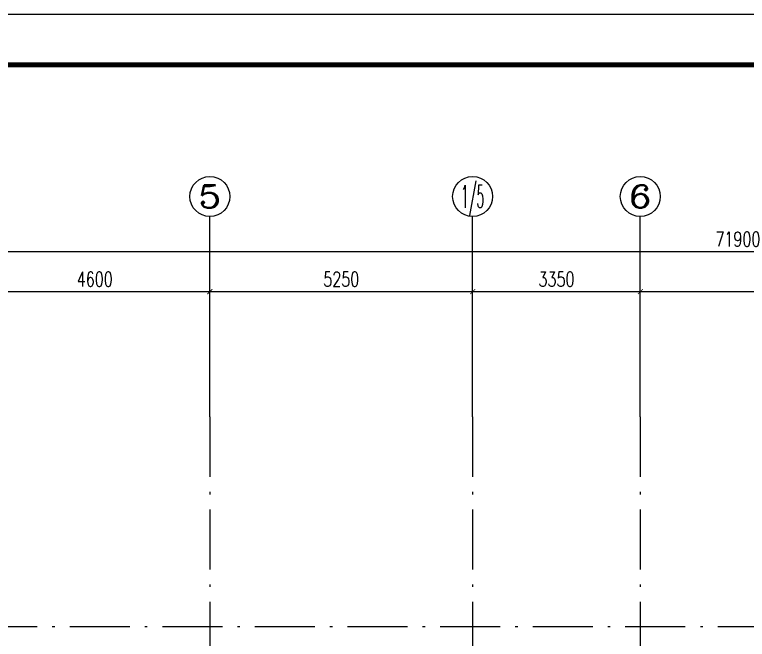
# Model space of a CAD drawing. Extents: x 169490 to 7584583, y -2399407 to 1374371.
# Drawn here: x 345149 to 359789, y 842712 to 855191 of the extents above; entities that cross this region are included whole.
import ezdxf
from ezdxf.enums import TextEntityAlignment as Align

# ---------------------------------------------------------------- set-up
doc = ezdxf.new("R2010")
doc.units = 0
doc.header["$LTSCALE"] = 100
doc.linetypes.add('D3轴线点划线', pattern=[18.5, 12, -3, 0.5, -3])
doc.layers.get('0').update_dxf_attribs({"linetype": 'CONTINUOUS'})
doc.layers.get('DEFPOINTS').update_dxf_attribs({"linetype": 'CONTINUOUS'})
for name, color, linetype in [('AXIS', 3, 'CONTINUOUS'), ('AXIS_TEXT', 4, 'CONTINUOUS'), ('C-AXIS(轴号)', 3, 'CONTINUOUS'), ('C-AXIS-T(字)', 7, 'CONTINUOUS'), ('C-DOTE', 8, 'D3轴线点划线'), ('图框', 140, 'CONTINUOUS')]:
    doc.layers.add(name, color=color, linetype=linetype)
doc.styles.add('_TCH_AXIS', font='COMPLEX', dxfattribs={"bigfont": 'GBCBIG'})
doc.styles.add('_TCH_DIM_T3', font='SIMPLEX.shx', dxfattribs={"width": 0.705882, "bigfont": 'GBCBIG.shx'})
doc.styles.add('COMPLEX', font='COMPLEX')
doc.dimstyles.new('_TCH_ARCH&&100', dxfattribs={"dimtxt": 297.5, "dimasz": 100, "dimexe": 250, "dimexo": 300, "dimgap": 100, "dimtad": 1, "dimdec": 0, "dimzin": 0, "dimdsep": 46, "dimtxsty": '_TCH_DIM_T3', "dimblk": 'ARCHTICK', "dimcen": 0.09, "dimclrt": 7, "dimazin": 2, "dimtfac": 1, "dimtdec": 0, "dimtix": 1, "dimtmove": 2, "dimatfit": 3, "dimfxl": 1, "dimtolj": 1, "dimtzin": 0, "dimarcsym": 0})

# ---------------------------------------------------------------- blocks, each defined once
blk = doc.blocks.new('_ARCHTICK')
at = {"const_width": 0.15}
blk.add_lwpolyline([(-0.5, -0.5), (0.5, 0.5)], dxfattribs=at)
blk = doc.blocks.new('*D197')
at = {"layer": 'AXIS', "color": 0, "lineweight": -2, "transparency": 16777216}
for p, q in [((323650, 847459), (323650, 850709)), ((395550, 847459), (395550, 850709)), ((323650, 850459), (395550, 850459))]:
    blk.add_line(p, q, dxfattribs=at)
at = {"layer": 'DEFPOINTS', "color": 0, "transparency": 16777216}
for p in [(395550, 850459), (323650, 847159), (395550, 847159)]:
    blk.add_point(p, dxfattribs=at)
at = {"layer": 'AXIS', "color": 0, "lineweight": -2, "transparency": 16777216, "xscale": 100, "yscale": 100, "zscale": 100, "rotation": 180}
blk.add_blockref('_ARCHTICK', (323650, 850459), dxfattribs=at)
at = {"layer": 'AXIS', "color": 0, "lineweight": -2, "transparency": 16777216, "xscale": 100, "yscale": 100, "zscale": 100}
blk.add_blockref('_ARCHTICK', (395550, 850459), dxfattribs=at)
at = {"layer": 'AXIS', "color": 7, "transparency": 16777216, "insert": (359600, 850707), "char_height": 297.5, "attachment_point": 5, "style": '_TCH_DIM_T3'}
blk.add_mtext('\\A1;71900', dxfattribs=at)
blk = doc.blocks.new('*D205')
at = {"layer": 'AXIS', "color": 0, "lineweight": -2, "transparency": 16777216}
for p, q in [((344450, 847459), (344450, 849909)), ((349050, 847459), (349050, 849909)), ((344450, 849659), (349050, 849659))]:
    blk.add_line(p, q, dxfattribs=at)
at = {"layer": 'DEFPOINTS', "color": 0, "transparency": 16777216}
for p in [(349050, 849659), (344450, 847159), (349050, 847159)]:
    blk.add_point(p, dxfattribs=at)
at = {"layer": 'AXIS', "color": 0, "lineweight": -2, "transparency": 16777216, "xscale": 100, "yscale": 100, "zscale": 100, "rotation": 180}
blk.add_blockref('_ARCHTICK', (344450, 849659), dxfattribs=at)
at = {"layer": 'AXIS', "color": 0, "lineweight": -2, "transparency": 16777216, "xscale": 100, "yscale": 100, "zscale": 100}
blk.add_blockref('_ARCHTICK', (349050, 849659), dxfattribs=at)
at = {"layer": 'AXIS', "color": 7, "transparency": 16777216, "insert": (346750, 849907), "char_height": 297.5, "attachment_point": 5, "style": '_TCH_DIM_T3'}
blk.add_mtext('\\A1;4600', dxfattribs=at)
blk = doc.blocks.new('*D206')
at = {"layer": 'AXIS', "color": 0, "lineweight": -2, "transparency": 16777216}
for p, q in [((349050, 847459), (349050, 849909)), ((354300, 847459), (354300, 849909)), ((349050, 849659), (354300, 849659))]:
    blk.add_line(p, q, dxfattribs=at)
at = {"layer": 'DEFPOINTS', "color": 0, "transparency": 16777216}
for p in [(354300, 849659), (349050, 847159), (354300, 847159)]:
    blk.add_point(p, dxfattribs=at)
at = {"layer": 'AXIS', "color": 0, "lineweight": -2, "transparency": 16777216, "xscale": 100, "yscale": 100, "zscale": 100, "rotation": 180}
blk.add_blockref('_ARCHTICK', (349050, 849659), dxfattribs=at)
at = {"layer": 'AXIS', "color": 0, "lineweight": -2, "transparency": 16777216, "xscale": 100, "yscale": 100, "zscale": 100}
blk.add_blockref('_ARCHTICK', (354300, 849659), dxfattribs=at)
at = {"layer": 'AXIS', "color": 7, "transparency": 16777216, "insert": (351675, 849907), "char_height": 297.5, "attachment_point": 5, "style": '_TCH_DIM_T3'}
blk.add_mtext('\\A1;5250', dxfattribs=at)
blk = doc.blocks.new('*D207')
at = {"layer": 'AXIS', "color": 0, "lineweight": -2, "transparency": 16777216}
for p, q in [((354300, 847459), (354300, 849909)), ((357650, 847459), (357650, 849909)), ((354300, 849659), (357650, 849659))]:
    blk.add_line(p, q, dxfattribs=at)
at = {"layer": 'DEFPOINTS', "color": 0, "transparency": 16777216}
for p in [(357650, 849659), (354300, 847159), (357650, 847159)]:
    blk.add_point(p, dxfattribs=at)
at = {"layer": 'AXIS', "color": 0, "lineweight": -2, "transparency": 16777216, "xscale": 100, "yscale": 100, "zscale": 100, "rotation": 180}
blk.add_blockref('_ARCHTICK', (354300, 849659), dxfattribs=at)
at = {"layer": 'AXIS', "color": 0, "lineweight": -2, "transparency": 16777216, "xscale": 100, "yscale": 100, "zscale": 100}
blk.add_blockref('_ARCHTICK', (357650, 849659), dxfattribs=at)
at = {"layer": 'AXIS', "color": 7, "transparency": 16777216, "insert": (355975, 849907), "char_height": 297.5, "attachment_point": 5, "style": '_TCH_DIM_T3'}
blk.add_mtext('\\A1;3350', dxfattribs=at)
blk = doc.blocks.new('*D208')
at = {"layer": 'AXIS', "color": 0, "lineweight": -2, "transparency": 16777216}
for p, q in [((357650, 847459), (357650, 849909)), ((363050, 847459), (363050, 849909)), ((357650, 849659), (363050, 849659))]:
    blk.add_line(p, q, dxfattribs=at)
at = {"layer": 'DEFPOINTS', "color": 0, "transparency": 16777216}
for p in [(363050, 849659), (357650, 847159), (363050, 847159)]:
    blk.add_point(p, dxfattribs=at)
at = {"layer": 'AXIS', "color": 0, "lineweight": -2, "transparency": 16777216, "xscale": 100, "yscale": 100, "zscale": 100, "rotation": 180}
blk.add_blockref('_ARCHTICK', (357650, 849659), dxfattribs=at)
at = {"layer": 'AXIS', "color": 0, "lineweight": -2, "transparency": 16777216, "xscale": 100, "yscale": 100, "zscale": 100}
blk.add_blockref('_ARCHTICK', (363050, 849659), dxfattribs=at)
at = {"layer": 'AXIS', "color": 7, "transparency": 16777216, "insert": (360350, 849907), "char_height": 297.5, "attachment_point": 5, "style": '_TCH_DIM_T3'}
blk.add_mtext('\\A1;5400', dxfattribs=at)
blk = doc.blocks.new('_AXISO')
blk.add_circle((0, 0), 0.5)
at = {"layer": 'AXIS_TEXT', "style": 'COMPLEX', "width": 1.041667}
blk.add_attdef('A', text='', height=0.56, dxfattribs=at).set_placement((-0.25, -0.28), (0.25, -0.28), align=Align.FIT)

msp = doc.modelspace()

# ---------------------------------------------------------------- linework, layer by layer
at = {"ltscale": 10}
msp.add_lwpolyline([(406537, 854191.4), (311932.1, 854191.4), (311932.1, 796791.4), (406537, 796791.4)], close=True, dxfattribs=at)
at = {"layer": 'C-AXIS(轴号)'}
for p, q in [((349050, 847158.7), (349050, 851158.7)), ((354300, 847158.7), (354300, 851158.7)), ((357650, 847158.7), (357650, 851158.7))]:
    msp.add_line(p, q, dxfattribs=at)
at = {"layer": 'C-DOTE'}
for p, q in [((349050, 847158.7), (349050, 822458.7)), ((354300, 847158.7), (354300, 833508.7)), ((357650, 847158.7), (357650, 822458.7)), ((399250, 842958.7), (321473.7, 842958.7))]:
    msp.add_line(p, q, dxfattribs=at)
at = {"layer": '图框'}
msp.add_lwpolyline([(309432.1, 795791.4), (414532.1, 795791.4), (414532.1, 855191.4), (309432.1, 855191.4)], close=True, dxfattribs=at)
at = {"layer": '图框', "const_width": 100}
msp.add_lwpolyline([(311932.1, 796791.4), (413532.1, 796791.4), (413532.1, 854191.4), (311932.1, 854191.4)], close=True, dxfattribs=at)

# ---------------------------------------------------------------- block references
at = {"layer": 'C-AXIS(轴号)'}
ref = msp.add_blockref('_AXISO', (349050, 851558.7), dxfattribs=dict(at, xscale=800, yscale=800, zscale=800))
ref.add_attrib('A', '5', dxfattribs={"layer": 'C-AXIS-T(字)', "height": 452.5, "style": '_TCH_AXIS', "width": 1.5}).set_placement((348823.7, 851332.4), (349276.3, 851332.4), align=Align.FIT)
ref = msp.add_blockref('_AXISO', (354300, 851558.7), dxfattribs=dict(at, xscale=800, yscale=800, zscale=800))
ref.add_attrib('A', '1/5', dxfattribs={"layer": 'C-AXIS-T(字)', "height": 452.55, "style": '_TCH_AXIS', "width": 0.411765}).set_placement((354073.7, 851332.4), (354526.3, 851332.4), align=Align.FIT)
ref = msp.add_blockref('_AXISO', (357650, 851558.7), dxfattribs=dict(at, xscale=800, yscale=800, zscale=800))
ref.add_attrib('A', '6', dxfattribs={"layer": 'C-AXIS-T(字)', "height": 452.5, "style": '_TCH_AXIS', "width": 1.5}).set_placement((357423.7, 851332.4), (357876.3, 851332.4), align=Align.FIT)

# ---------------------------------------------------------------- dimensions: what is measured, and where the dimension line sits
at = {"layer": 'AXIS'}
for p1, p2, distance, picture, middle in [((323650, 847158.7), (395550, 847158.7), 3300, '*D197', (359600, 850707.4)), ((344450, 847158.7), (349050, 847158.7), 2500, '*D205', (346750, 849907.4)), ((349050, 847158.7), (354300, 847158.7), 2500, '*D206', (351675, 849907.4)), ((354300, 847158.7), (357650, 847158.7), 2500, '*D207', (355975, 849907.4)), ((357650, 847158.7), (363050, 847158.7), 2500, '*D208', (360350, 849907.4))]:
    dim = msp.add_aligned_dim(p1=p1, p2=p2, distance=distance, dimstyle='_TCH_ARCH&&100', dxfattribs=at)
    dim.commit()
    dim.dimension.update_dxf_attribs({"geometry": picture, "text_midpoint": middle})

doc.saveas('drawing.dxf')
